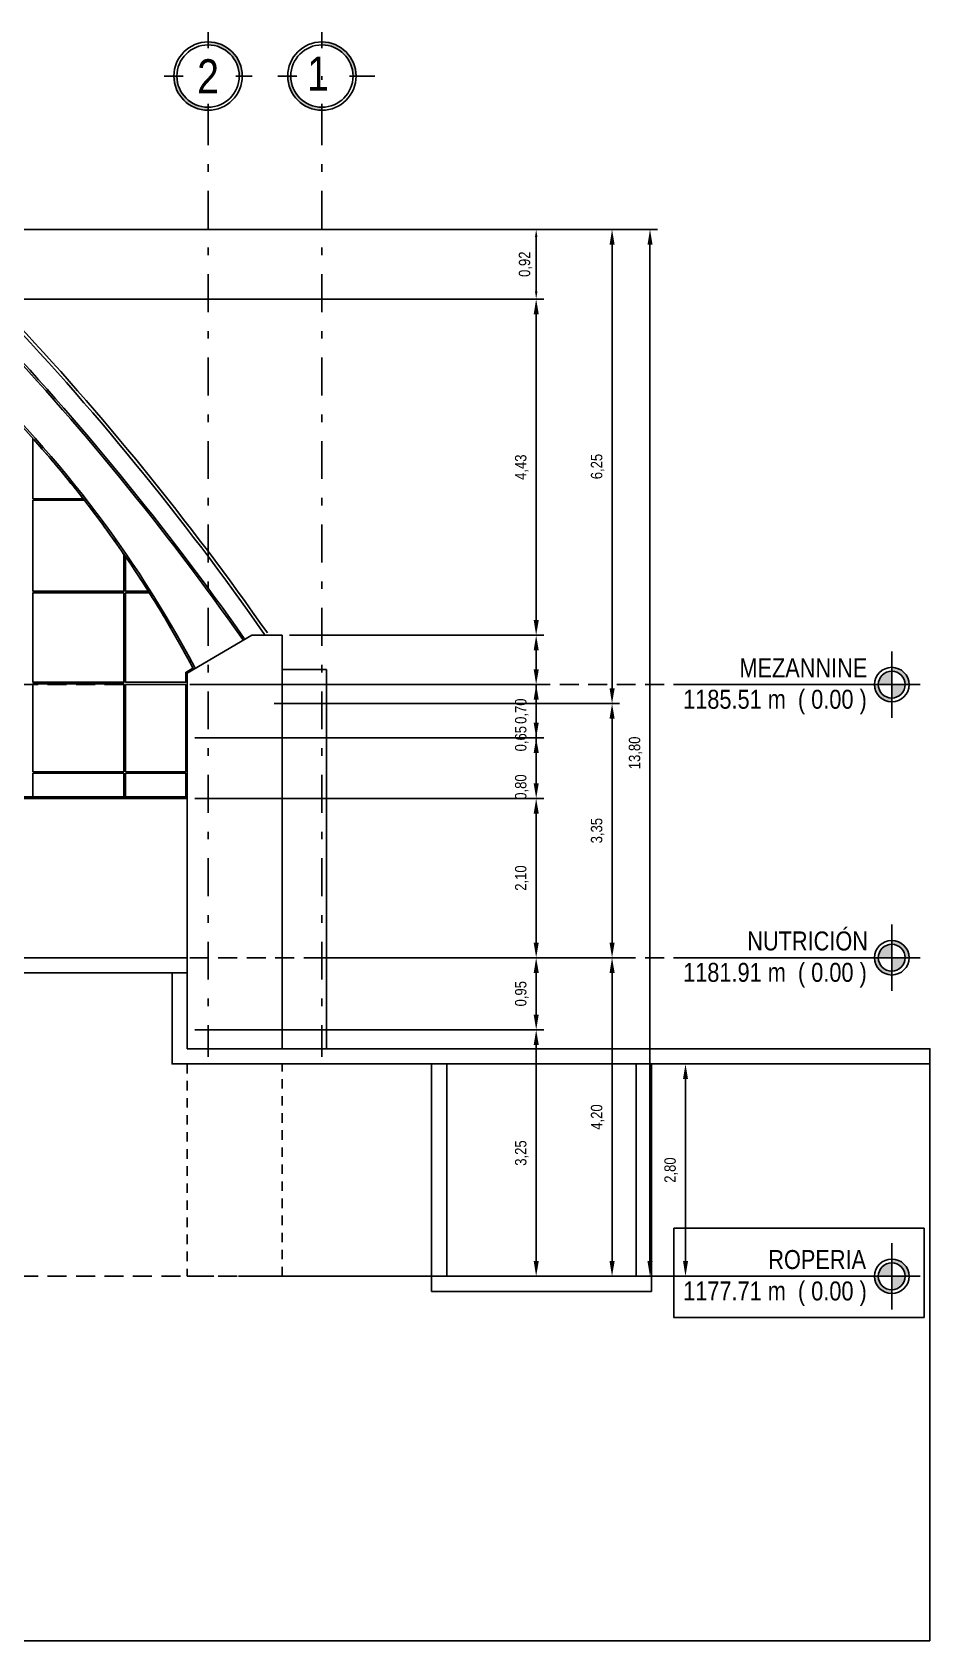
# Model space of a CAD drawing. Extents: x -133 to 84, y -2 to 88.
# Drawn here: x -91.34 to -79.51, y 45.49 to 66.7 of the extents above; entities that cross this region are included whole.
import ezdxf
from ezdxf.enums import TextEntityAlignment as Align

# ---------------------------------------------------------------- set-up
doc = ezdxf.new("R2010")
doc.units = 0
doc.header["$MEASUREMENT"] = 0
for name, pattern in [('RHCG02-4502(DOS ARA)AR-FA-003-08$0$CENTER', [2, 1.25, -0.25, 0.25, -0.25]), ('RHCG02-4502(DOS ARA)AR-FA-003-08$0$DASHDOT', [1, 0.5, -0.25, 0, -0.25]), ('RHCG02-4502(DOS ARA)AR-FA-003-08$0$HIDDEN', [0.375, 0.25, -0.125]), ('RHCG02-4502(DOS ARA)AR-FA-003-08$0$HIDDEN2', [0.1875, 0.125, -0.0625])]:
    doc.linetypes.add(name, pattern=pattern)
doc.layers.add('RHCG02-4502(DOS ARA)AR-FA-003-08$0$01', color=1, linetype='Continuous', lineweight=25)
for name, color, linetype in [('RHCG02-4502(DOS ARA)AR-FA-003-08$0$02', 2, 'Continuous'), ('RHCG02-4502(DOS ARA)AR-FA-003-08$0$05', 5, 'Continuous'), ('RHCG02-4502(DOS ARA)AR-FA-003-08$0$06', 6, 'Continuous'), ('RHCG02-4502(DOS ARA)AR-FA-003-08$0$arq-cotas', 2, 'Continuous'), ('RHCG02-4502(DOS ARA)AR-FA-003-08$0$arq-ejes-circulo', 1, 'Continuous'), ('RHCG02-4502(DOS ARA)AR-FA-003-08$0$arq-ejes-principales', 1, 'RHCG02-4502(DOS ARA)AR-FA-003-08$0$DASHDOT'), ('RHCG02-4502(DOS ARA)AR-FA-003-08$0$arq-fachada', 252, 'Continuous'), ('RHCG02-4502(DOS ARA)AR-FA-003-08$0$arq-niveles', 1, 'Continuous'), ('RHCG02-4502(DOS ARA)AR-FA-003-08$0$arq-paredes', 4, 'Continuous'), ('RHCG02-4502(DOS ARA)AR-FA-003-08$0$arq-proyeccion estructura fachada', 1, 'Continuous'), ('RHCG02-4502(DOS ARA)AR-FA-003-08$0$arq-simbologia', 1, 'Continuous'), ('RHCG02-4502(DOS ARA)AR-FA-003-08$0$arq-text-ejes', 2, 'Continuous'), ('RHCG02-4502(DOS ARA)AR-FA-003-08$0$arq-text-simbologia', 3, 'Continuous'), ('RHCG02-4502(DOS ARA)AR-FA-003-08$0$LINE', 2, 'Continuous')]:
    doc.layers.add(name, color=color, linetype=linetype)
doc.styles.add('RHCG02-4502(DOS ARA)AR-FA-003-08$0$dape 2', font='ARIALN.TTF', dxfattribs={"height": 0.15})
doc.dimstyles.new('RHCG02-4502(DOS ARA)AR-FA-003-08$0$dape', dxfattribs={"dimscale": 0.05, "dimtxt": 2, "dimasz": 2, "dimexe": 1, "dimexo": 1, "dimgap": 1, "dimtad": 1, "dimzin": 1, "dimtxsty": 'RHCG02-4502(DOS ARA)AR-FA-003-08$0$dape 2', "dimcen": 30, "dimclrd": 1, "dimclre": 1, "dimclrt": 256, "dimazin": 0, "dimtfac": 1, "dimtmove": 0, "dimatfit": 3, "dimfxl": 1, "dimarcsym": 0})

# ---------------------------------------------------------------- blocks, each defined once
blk = doc.blocks.new('*D89')
at = {"layer": 'Defpoints', "color": 0}
for p in [(-87.497, 64.099), (-83.198, 64.099), (-88.477, 50.299)]:
    blk.add_point(p, dxfattribs=at)
at = {"layer": 'RHCG02-4502(DOS ARA)AR-FA-003-08$0$arq-cotas', "color": 1, "lineweight": -2}
for p, q in [((-87.397, 64.099), (-83.098, 64.099)), ((-83.198, 50.499), (-83.198, 63.899)), ((-88.377, 50.299), (-83.098, 50.299))]:
    blk.add_line(p, q, dxfattribs=at)
at = {"layer": 'RHCG02-4502(DOS ARA)AR-FA-003-08$0$arq-cotas', "color": 1}
for points in [[(-83.231, 63.899), (-83.164, 63.899), (-83.198, 64.099)], [(-83.231, 50.499), (-83.164, 50.499), (-83.198, 50.299)]]:
    blk.add_solid(points, dxfattribs=at)
at = {"layer": 'RHCG02-4502(DOS ARA)AR-FA-003-08$0$arq-cotas', "insert": (-83.388, 57.199), "char_height": 0.15, "attachment_point": 5, "rotation": 90, "style": 'RHCG02-4502(DOS ARA)AR-FA-003-08$0$dape 2'}
blk.add_mtext('13,80', dxfattribs=at)
blk = doc.blocks.new('*D90')
at = {"layer": 'Defpoints', "color": 0}
for p in [(-87.497, 64.099), (-83.698, 64.099), (-88.25, 57.849)]:
    blk.add_point(p, dxfattribs=at)
at = {"layer": 'RHCG02-4502(DOS ARA)AR-FA-003-08$0$arq-cotas', "color": 1, "lineweight": -2}
for p, q in [((-87.397, 64.099), (-83.598, 64.099)), ((-83.698, 58.049), (-83.698, 63.899)), ((-88.15, 57.849), (-83.598, 57.849))]:
    blk.add_line(p, q, dxfattribs=at)
at = {"layer": 'RHCG02-4502(DOS ARA)AR-FA-003-08$0$arq-cotas', "color": 1}
for points in [[(-83.731, 63.899), (-83.664, 63.899), (-83.698, 64.099)], [(-83.731, 58.049), (-83.664, 58.049), (-83.698, 57.849)]]:
    blk.add_solid(points, dxfattribs=at)
at = {"layer": 'RHCG02-4502(DOS ARA)AR-FA-003-08$0$arq-cotas', "insert": (-83.888, 60.974), "char_height": 0.15, "attachment_point": 5, "rotation": 90, "style": 'RHCG02-4502(DOS ARA)AR-FA-003-08$0$dape 2'}
blk.add_mtext('6,25', dxfattribs=at)
blk = doc.blocks.new('*D91')
at = {"layer": 'Defpoints', "color": 0}
for p in [(-88.25, 57.849), (-83.698, 57.849), (-87.689, 54.499)]:
    blk.add_point(p, dxfattribs=at)
at = {"layer": 'RHCG02-4502(DOS ARA)AR-FA-003-08$0$arq-cotas', "color": 1, "lineweight": -2}
for p, q in [((-88.15, 57.849), (-83.598, 57.849)), ((-83.698, 54.699), (-83.698, 57.649)), ((-87.589, 54.499), (-83.598, 54.499))]:
    blk.add_line(p, q, dxfattribs=at)
at = {"layer": 'RHCG02-4502(DOS ARA)AR-FA-003-08$0$arq-cotas', "color": 1}
for points in [[(-83.731, 57.649), (-83.664, 57.649), (-83.698, 57.849)], [(-83.731, 54.699), (-83.664, 54.699), (-83.698, 54.499)]]:
    blk.add_solid(points, dxfattribs=at)
at = {"layer": 'RHCG02-4502(DOS ARA)AR-FA-003-08$0$arq-cotas', "insert": (-83.888, 56.174), "char_height": 0.15, "attachment_point": 5, "rotation": 90, "style": 'RHCG02-4502(DOS ARA)AR-FA-003-08$0$dape 2'}
blk.add_mtext('3,35', dxfattribs=at)
blk = doc.blocks.new('*D92')
at = {"layer": 'Defpoints', "color": 0}
for p in [(-87.689, 54.499), (-83.698, 54.499), (-88.477, 50.299)]:
    blk.add_point(p, dxfattribs=at)
at = {"layer": 'RHCG02-4502(DOS ARA)AR-FA-003-08$0$arq-cotas', "color": 1, "lineweight": -2}
for p, q in [((-87.589, 54.499), (-83.598, 54.499)), ((-83.698, 50.499), (-83.698, 54.299)), ((-88.377, 50.299), (-83.598, 50.299))]:
    blk.add_line(p, q, dxfattribs=at)
at = {"layer": 'RHCG02-4502(DOS ARA)AR-FA-003-08$0$arq-cotas', "color": 1}
for points in [[(-83.731, 54.299), (-83.664, 54.299), (-83.698, 54.499)], [(-83.731, 50.499), (-83.664, 50.499), (-83.698, 50.299)]]:
    blk.add_solid(points, dxfattribs=at)
at = {"layer": 'RHCG02-4502(DOS ARA)AR-FA-003-08$0$arq-cotas', "insert": (-83.888, 52.399), "char_height": 0.15, "attachment_point": 5, "rotation": 90, "style": 'RHCG02-4502(DOS ARA)AR-FA-003-08$0$dape 2'}
blk.add_mtext('4,20', dxfattribs=at)
blk = doc.blocks.new('*D93')
at = {"layer": 'Defpoints', "color": 0}
for p in [(-91.636, 63.182), (-84.698, 63.182), (-88.047, 58.749)]:
    blk.add_point(p, dxfattribs=at)
at = {"layer": 'RHCG02-4502(DOS ARA)AR-FA-003-08$0$arq-cotas', "color": 1, "lineweight": -2}
for p, q in [((-91.536, 63.182), (-84.598, 63.182)), ((-84.698, 58.949), (-84.698, 62.982)), ((-87.947, 58.749), (-84.598, 58.749))]:
    blk.add_line(p, q, dxfattribs=at)
at = {"layer": 'RHCG02-4502(DOS ARA)AR-FA-003-08$0$arq-cotas', "color": 1}
for points in [[(-84.731, 62.982), (-84.664, 62.982), (-84.698, 63.182)], [(-84.731, 58.949), (-84.664, 58.949), (-84.698, 58.749)]]:
    blk.add_solid(points, dxfattribs=at)
at = {"layer": 'RHCG02-4502(DOS ARA)AR-FA-003-08$0$arq-cotas', "insert": (-84.888, 60.965), "char_height": 0.15, "attachment_point": 5, "rotation": 90, "style": 'RHCG02-4502(DOS ARA)AR-FA-003-08$0$dape 2'}
blk.add_mtext('4,43', dxfattribs=at)
blk = doc.blocks.new('*D94')
at = {"layer": 'Defpoints', "color": 0}
for p in [(-88.047, 58.749), (-84.698, 58.749), (-89.297, 58.099)]:
    blk.add_point(p, dxfattribs=at)
at = {"layer": 'RHCG02-4502(DOS ARA)AR-FA-003-08$0$arq-cotas', "color": 1, "lineweight": -2}
for p, q in [((-87.947, 58.749), (-84.598, 58.749)), ((-84.698, 58.549), (-84.698, 58.299)), ((-89.197, 58.099), (-84.598, 58.099)), ((-84.698, 58.099), (-84.698, 57.126))]:
    blk.add_line(p, q, dxfattribs=at)
at = {"layer": 'RHCG02-4502(DOS ARA)AR-FA-003-08$0$arq-cotas', "color": 1}
for points in [[(-84.731, 58.549), (-84.664, 58.549), (-84.698, 58.749)], [(-84.731, 58.299), (-84.664, 58.299), (-84.698, 58.099)]]:
    blk.add_solid(points, dxfattribs=at)
at = {"layer": 'RHCG02-4502(DOS ARA)AR-FA-003-08$0$arq-cotas', "insert": (-84.888, 57.386), "char_height": 0.15, "attachment_point": 5, "rotation": 90, "style": 'RHCG02-4502(DOS ARA)AR-FA-003-08$0$dape 2'}
blk.add_mtext('0,65', dxfattribs=at)
blk = doc.blocks.new('*D95')
at = {"layer": 'Defpoints', "color": 0}
for p in [(-89.297, 58.099), (-84.698, 58.099), (-89.152, 57.399)]:
    blk.add_point(p, dxfattribs=at)
at = {"layer": 'RHCG02-4502(DOS ARA)AR-FA-003-08$0$arq-cotas', "color": 1, "lineweight": -2}
for p, q in [((-89.197, 58.099), (-84.598, 58.099)), ((-84.698, 57.599), (-84.698, 57.899)), ((-89.052, 57.399), (-84.598, 57.399))]:
    blk.add_line(p, q, dxfattribs=at)
at = {"layer": 'RHCG02-4502(DOS ARA)AR-FA-003-08$0$arq-cotas', "color": 1}
for points in [[(-84.731, 57.899), (-84.664, 57.899), (-84.698, 58.099)], [(-84.731, 57.599), (-84.664, 57.599), (-84.698, 57.399)]]:
    blk.add_solid(points, dxfattribs=at)
at = {"layer": 'RHCG02-4502(DOS ARA)AR-FA-003-08$0$arq-cotas', "insert": (-84.888, 57.749), "char_height": 0.15, "attachment_point": 5, "rotation": 90, "style": 'RHCG02-4502(DOS ARA)AR-FA-003-08$0$dape 2'}
blk.add_mtext('0,70', dxfattribs=at)
blk = doc.blocks.new('*D96')
at = {"layer": 'Defpoints', "color": 0}
for p in [(-89.297, 57.399), (-84.698, 57.399), (-88.245, 56.599)]:
    blk.add_point(p, dxfattribs=at)
at = {"layer": 'RHCG02-4502(DOS ARA)AR-FA-003-08$0$arq-cotas', "color": 1, "lineweight": -2}
for p, q in [((-89.197, 57.399), (-84.598, 57.399)), ((-84.698, 56.799), (-84.698, 57.199)), ((-88.145, 56.599), (-84.598, 56.599))]:
    blk.add_line(p, q, dxfattribs=at)
at = {"layer": 'RHCG02-4502(DOS ARA)AR-FA-003-08$0$arq-cotas', "color": 1}
for points in [[(-84.731, 57.199), (-84.664, 57.199), (-84.698, 57.399)], [(-84.731, 56.799), (-84.664, 56.799), (-84.698, 56.599)]]:
    blk.add_solid(points, dxfattribs=at)
at = {"layer": 'RHCG02-4502(DOS ARA)AR-FA-003-08$0$arq-cotas', "insert": (-84.888, 56.749), "char_height": 0.15, "attachment_point": 5, "rotation": 90, "style": 'RHCG02-4502(DOS ARA)AR-FA-003-08$0$dape 2'}
blk.add_mtext('0,80', dxfattribs=at)
blk = doc.blocks.new('*D97')
at = {"layer": 'Defpoints', "color": 0}
for p in [(-89.297, 56.599), (-84.698, 56.599), (-87.647, 54.499)]:
    blk.add_point(p, dxfattribs=at)
at = {"layer": 'RHCG02-4502(DOS ARA)AR-FA-003-08$0$arq-cotas', "color": 1, "lineweight": -2}
for p, q in [((-89.197, 56.599), (-84.598, 56.599)), ((-84.698, 54.699), (-84.698, 56.399)), ((-87.547, 54.499), (-84.598, 54.499))]:
    blk.add_line(p, q, dxfattribs=at)
at = {"layer": 'RHCG02-4502(DOS ARA)AR-FA-003-08$0$arq-cotas', "color": 1}
for points in [[(-84.731, 56.399), (-84.664, 56.399), (-84.698, 56.599)], [(-84.731, 54.699), (-84.664, 54.699), (-84.698, 54.499)]]:
    blk.add_solid(points, dxfattribs=at)
at = {"layer": 'RHCG02-4502(DOS ARA)AR-FA-003-08$0$arq-cotas', "insert": (-84.888, 55.549), "char_height": 0.15, "attachment_point": 5, "rotation": 90, "style": 'RHCG02-4502(DOS ARA)AR-FA-003-08$0$dape 2'}
blk.add_mtext('2,10', dxfattribs=at)
blk = doc.blocks.new('*D98')
at = {"layer": 'Defpoints', "color": 0}
for p in [(-87.647, 54.499), (-84.698, 54.499), (-89.297, 53.549)]:
    blk.add_point(p, dxfattribs=at)
at = {"layer": 'RHCG02-4502(DOS ARA)AR-FA-003-08$0$arq-cotas', "color": 1, "lineweight": -2}
for p, q in [((-87.547, 54.499), (-84.598, 54.499)), ((-84.698, 53.749), (-84.698, 54.299)), ((-89.197, 53.549), (-84.598, 53.549))]:
    blk.add_line(p, q, dxfattribs=at)
at = {"layer": 'RHCG02-4502(DOS ARA)AR-FA-003-08$0$arq-cotas', "color": 1}
for points in [[(-84.731, 54.299), (-84.664, 54.299), (-84.698, 54.499)], [(-84.731, 53.749), (-84.664, 53.749), (-84.698, 53.549)]]:
    blk.add_solid(points, dxfattribs=at)
at = {"layer": 'RHCG02-4502(DOS ARA)AR-FA-003-08$0$arq-cotas', "insert": (-84.888, 54.024), "char_height": 0.15, "attachment_point": 5, "rotation": 90, "style": 'RHCG02-4502(DOS ARA)AR-FA-003-08$0$dape 2'}
blk.add_mtext('0,95', dxfattribs=at)
blk = doc.blocks.new('*D99')
at = {"layer": 'Defpoints', "color": 0}
for p in [(-89.297, 53.549), (-84.698, 53.549), (-88.477, 50.299)]:
    blk.add_point(p, dxfattribs=at)
at = {"layer": 'RHCG02-4502(DOS ARA)AR-FA-003-08$0$arq-cotas', "color": 1, "lineweight": -2}
for p, q in [((-89.197, 53.549), (-84.598, 53.549)), ((-84.698, 50.499), (-84.698, 53.349)), ((-88.377, 50.299), (-84.598, 50.299))]:
    blk.add_line(p, q, dxfattribs=at)
at = {"layer": 'RHCG02-4502(DOS ARA)AR-FA-003-08$0$arq-cotas', "color": 1}
for points in [[(-84.731, 53.349), (-84.664, 53.349), (-84.698, 53.549)], [(-84.731, 50.499), (-84.664, 50.499), (-84.698, 50.299)]]:
    blk.add_solid(points, dxfattribs=at)
at = {"layer": 'RHCG02-4502(DOS ARA)AR-FA-003-08$0$arq-cotas', "insert": (-84.888, 51.924), "char_height": 0.15, "attachment_point": 5, "rotation": 90, "style": 'RHCG02-4502(DOS ARA)AR-FA-003-08$0$dape 2'}
blk.add_mtext('3,25', dxfattribs=at)
blk = doc.blocks.new('*D100')
at = {"layer": 'Defpoints', "color": 0}
for p in [(-96.425, 64.099), (-84.698, 64.099), (-91.536, 63.182)]:
    blk.add_point(p, dxfattribs=at)
at = {"layer": 'RHCG02-4502(DOS ARA)AR-FA-003-08$0$arq-cotas', "color": 1, "lineweight": -2}
for p, q in [((-96.375, 64.099), (-84.648, 64.099)), ((-84.698, 63.282), (-84.698, 63.999)), ((-91.486, 63.182), (-84.648, 63.182))]:
    blk.add_line(p, q, dxfattribs=at)
at = {"layer": 'RHCG02-4502(DOS ARA)AR-FA-003-08$0$arq-cotas', "color": 1}
for points in [[(-84.714, 63.999), (-84.681, 63.999), (-84.698, 64.099)], [(-84.714, 63.282), (-84.681, 63.282), (-84.698, 63.182)]]:
    blk.add_solid(points, dxfattribs=at)
at = {"layer": 'RHCG02-4502(DOS ARA)AR-FA-003-08$0$arq-cotas', "insert": (-84.838, 63.641), "char_height": 0.15, "attachment_point": 5, "rotation": 90, "style": 'RHCG02-4502(DOS ARA)AR-FA-003-08$0$dape 2'}
blk.add_mtext('0,92', dxfattribs=at)
blk = doc.blocks.new('*D102')
at = {"layer": 'Defpoints', "color": 0}
for p in [(-83.38, 53.099), (-83.38, 50.299), (-82.73, 50.299)]:
    blk.add_point(p, dxfattribs=at)
at = {"layer": 'RHCG02-4502(DOS ARA)AR-FA-003-08$0$arq-cotas', "color": 1, "lineweight": -2}
for p, q in [((-83.28, 53.099), (-82.63, 53.099)), ((-82.73, 52.899), (-82.73, 50.499)), ((-83.28, 50.299), (-82.63, 50.299))]:
    blk.add_line(p, q, dxfattribs=at)
at = {"layer": 'RHCG02-4502(DOS ARA)AR-FA-003-08$0$arq-cotas', "color": 1}
for points in [[(-82.763, 52.899), (-82.697, 52.899), (-82.73, 53.099)], [(-82.763, 50.499), (-82.697, 50.499), (-82.73, 50.299)]]:
    blk.add_solid(points, dxfattribs=at)
at = {"layer": 'RHCG02-4502(DOS ARA)AR-FA-003-08$0$arq-cotas', "insert": (-82.92, 51.699), "char_height": 0.15, "attachment_point": 5, "rotation": 90, "style": 'RHCG02-4502(DOS ARA)AR-FA-003-08$0$dape 2'}
blk.add_mtext('2,80', dxfattribs=at)
blk = doc.blocks.new('*U35')
at = {"linetype": 'Continuous'}
h = blk.add_hatch(color=251, dxfattribs=at)
h.paths.add_polyline_path([(0.1643, 0.326), (0.1803, 0.326, -0.414214), (0, 0.1457), (0, 0.1617, 0.414214)])
h.paths.add_polyline_path([(-0.1643, 0.326), (-0.1803, 0.326, -0.414214), (0, 0.5063), (0, 0.4903, 0.414214)])
for p, q in [((0, 0.5577), (0, 0.4724)), ((0, 0.5432), (0, 0.4579)), ((-0.1464, 0.326), (-0.2317, 0.326)), ((0.1464, 0.326), (0.2317, 0.326)), ((0, 0.1796), (0, 0.0943))]:
    blk.add_line(p, q, dxfattribs=at)
at = {"linetype": 'RHCG02-4502(DOS ARA)AR-FA-003-08$0$CENTER', "ltscale": 0.7}
blk.add_line((0, 0.1457), (0, 0.1457), dxfattribs=at)
at = {"linetype": 'Continuous'}
for radius in [0.1803, 0.1643]:
    blk.add_circle((0, 0.326), radius, dxfattribs=at)
blk = doc.blocks.new('*U66')
at = {"linetype": 'Continuous'}
h = blk.add_hatch(color=251, dxfattribs=at)
h.paths.add_polyline_path([(0.1643, 0.4256), (0.1803, 0.4256, -0.414214), (0, 0.2452), (0, 0.2612, 0.414214)])
h.paths.add_polyline_path([(-0.1643, 0.4256), (-0.1803, 0.4256, -0.414214), (0, 0.6059), (0, 0.5899, 0.414214)])
for p, q in [((0, 0.6573), (0, 0.572)), ((0, 0.6428), (0, 0.5575)), ((-0.1464, 0.4256), (-0.2317, 0.4256)), ((0.1464, 0.4256), (0.2317, 0.4256)), ((0, 0.2792), (0, 0.1939))]:
    blk.add_line(p, q, dxfattribs=at)
at = {"linetype": 'RHCG02-4502(DOS ARA)AR-FA-003-08$0$CENTER', "ltscale": 0.7}
blk.add_line((0, 0.2452), (0, 0.1457), dxfattribs=at)
at = {"linetype": 'Continuous'}
for radius in [0.1803, 0.1643]:
    blk.add_circle((0, 0.4256), radius, dxfattribs=at)
blk = doc.blocks.new('RHCG02-4502(DOS ARA)AR-FA-003-08$0$Nivel')
at = {"layer": 'RHCG02-4502(DOS ARA)AR-FA-003-08$0$arq-simbologia'}
h = blk.add_hatch(color=8, dxfattribs=at)
h.paths.add_polyline_path([(-0.177, 0, 0.414214), (0, -0.177), (0, 0)])
h.paths.add_polyline_path([(0, 0.177), (0, 0), (0.177, 0, 0.414214)])
h.paths.add_polyline_path([(-0.228, 0), (-0.177, 0, -0.414214), (0, 0.177), (0, 0.228, 0.414214)])
h.paths.add_polyline_path([(0, -0.177), (0, -0.228, 0.414214), (0.228, 0), (0.177, 0, -0.414214)])
for p, q in [((0, 0.437), (0, -0.437)), ((2.771, 0), (-0.376, 0))]:
    blk.add_line(p, q, dxfattribs=at)
for radius in [0.228, 0.177]:
    blk.add_circle((0, 0), radius, dxfattribs=at)

msp = doc.modelspace()

# ---------------------------------------------------------------- linework, layer by layer
at = {"color": 252}
msp.add_lwpolyline([(-82.884, 50.932), (-79.587, 50.932), (-79.587, 49.757), (-82.884, 49.757)], close=True, dxfattribs=at)
at = {"layer": 'RHCG02-4502(DOS ARA)AR-FA-003-08$0$01', "color": 1}
msp.add_arc((-118.843, 37.391), 37.336, 34.9511, 43.2514, dxfattribs=at)
at = {"layer": 'RHCG02-4502(DOS ARA)AR-FA-003-08$0$02', "color": 2, "linetype": 'Continuous'}
msp.add_line((-88.047, 58.749), (-88.047, 53.299), dxfattribs=at)
at = {"layer": 'RHCG02-4502(DOS ARA)AR-FA-003-08$0$02'}
for centre, radius, start, end in [((-118.843, 37.391), 37.296, 34.9584, 43.6162), ((-118.807, 37.421), 36.975, 35.1239, 43.4264), ((-118.807, 37.421), 37, 35.1239, 43.4317), ((-102.695, 51.173), 15.251, 27.9028, 47.1774), ((-102.695, 51.173), 15.276, 27.9071, 47.1853)]:
    msp.add_arc(centre, radius, start, end, dxfattribs=at)
at = {"layer": 'RHCG02-4502(DOS ARA)AR-FA-003-08$0$05'}
for p, q in [((-89.297, 56.619), (-91.869, 56.619)), ((-89.297, 56.599), (-91.849, 56.599))]:
    msp.add_line(p, q, dxfattribs=at)
at = {"layer": 'RHCG02-4502(DOS ARA)AR-FA-003-08$0$06'}
msp.add_lwpolyline([(-88.047, 53.299), (-88.047, 58.749), (-88.447, 58.749), (-89.297, 58.249), (-89.297, 53.299)], dxfattribs=at)
at = {"layer": 'RHCG02-4502(DOS ARA)AR-FA-003-08$0$06', "color": 1, "linetype": 'RHCG02-4502(DOS ARA)AR-FA-003-08$0$HIDDEN2'}
msp.add_lwpolyline([(-89.297, 53.099), (-89.297, 50.299), (-89.297, 50.299), (-88.047, 50.299), (-88.047, 53.099)], dxfattribs=at)
at = {"layer": 'RHCG02-4502(DOS ARA)AR-FA-003-08$0$arq-ejes-principales'}
for p, q in [((-89.022, 66.572), (-89.022, 66.532)), ((-87.522, 66.572), (-87.522, 66.532)), ((-87.522, 66.121), (-87.522, 66.071)), ((-89.022, 65.71), (-89.022, 53.192)), ((-87.522, 65.71), (-87.522, 53.192))]:
    msp.add_line(p, q, dxfattribs=at)
at = {"layer": 'RHCG02-4502(DOS ARA)AR-FA-003-08$0$arq-fachada', "color": 251}
for points in [[(-91.33, 61.343), (-91.33, 60.55), (-90.668, 60.55, 0.016937)], [(-90.13, 59.816, 0.014501), (-90.652, 60.53), (-91.33, 60.53), (-91.33, 59.33), (-90.13, 59.33)], [(-90.11, 59.787), (-90.11, 59.33), (-89.809, 59.33, 0.008971)], [(-89.796, 59.31), (-90.11, 59.31), (-90.11, 58.13), (-89.317, 58.13), (-89.317, 58.26), (-89.221, 58.317, 0.018824)]]:
    msp.add_lwpolyline(points, format="xyb", close=True, dxfattribs=at)
for points in [[(-90.13, 59.31), (-91.33, 59.31), (-91.33, 58.13), (-90.13, 58.13)], [(-90.13, 58.11), (-91.33, 58.11), (-91.33, 56.95), (-90.13, 56.95)], [(-89.317, 58.099), (-90.11, 58.099), (-90.11, 56.95), (-89.317, 56.95)], [(-90.13, 56.93), (-91.33, 56.93), (-91.33, 56.619), (-90.13, 56.619)], [(-89.317, 56.93), (-90.11, 56.93), (-90.11, 56.619), (-89.317, 56.619)]]:
    msp.add_lwpolyline(points, close=True, dxfattribs=at)
at = {"layer": 'RHCG02-4502(DOS ARA)AR-FA-003-08$0$arq-niveles', "color": 1, "linetype": 'RHCG02-4502(DOS ARA)AR-FA-003-08$0$HIDDEN'}
for p, q in [((-80.012, 58.099), (-124.196, 58.099)), ((-80.012, 54.499), (-124.296, 54.499)), ((-80.012, 50.299), (-123.408, 50.299))]:
    msp.add_line(p, q, dxfattribs=at)
at = {"layer": 'RHCG02-4502(DOS ARA)AR-FA-003-08$0$arq-paredes', "color": 2}
msp.add_lwpolyline([(-87.462, 58.299), (-88.047, 58.299), (-88.047, 53.299), (-87.462, 53.299)], close=True, dxfattribs=at)
at = {"layer": 'RHCG02-4502(DOS ARA)AR-FA-003-08$0$arq-paredes', "color": 6}
msp.add_lwpolyline([(-92.55, 54.499), (-89.297, 54.499), (-89.297, 54.299), (-92.55, 54.299)], close=True, dxfattribs=at)
at = {"layer": 'RHCG02-4502(DOS ARA)AR-FA-003-08$0$arq-proyeccion estructura fachada', "color": 1}
for points in [[(-79.51, 45.494), (-79.51, 53.099)], [(-129.532, 51.299), (-129.532, 45.494), (-79.51, 45.494)]]:
    msp.add_lwpolyline(points, dxfattribs=at)
at = {"layer": 'RHCG02-4502(DOS ARA)AR-FA-003-08$0$LINE', "color": 6}
msp.add_lwpolyline([(-89.497, 54.299), (-89.297, 54.299), (-89.297, 53.299), (-79.51, 53.299), (-79.51, 53.099), (-89.497, 53.099), (-89.497, 54.299)], close=True, dxfattribs=at)
for points in [[(-86.076, 53.099), (-86.076, 50.099), (-83.18, 50.099), (-83.18, 53.099)], [(-85.876, 53.099), (-85.876, 50.299), (-83.38, 50.299), (-83.38, 53.099)]]:
    msp.add_lwpolyline(points, dxfattribs=at)

# ---------------------------------------------------------------- block references
at = {"xscale": -1}
for p in [(-80.012, 58.099), (-80.012, 54.499), (-80.012, 50.299)]:
    msp.add_blockref('RHCG02-4502(DOS ARA)AR-FA-003-08$0$Nivel', p, dxfattribs=at)
at = {"layer": 'RHCG02-4502(DOS ARA)AR-FA-003-08$0$arq-ejes-circulo', "xscale": 2.5, "yscale": 2.5, "zscale": 2.5, "rotation": 90}
for name, p in [('*U35', (-88.207, 66.121)), ('*U66', (-86.458, 66.121))]:
    msp.add_blockref(name, p, dxfattribs=at)

# ---------------------------------------------------------------- texts
at = {"layer": 'RHCG02-4502(DOS ARA)AR-FA-003-08$0$arq-text-ejes', "style": 'RHCG02-4502(DOS ARA)AR-FA-003-08$0$dape 2'}
for s, p in [('1', (-87.574, 66.154)), ('2', (-89.022, 66.121))]:
    msp.add_text(s, height=0.45, dxfattribs=at).set_placement(p, align=Align.MIDDLE)
at = {"layer": 'RHCG02-4502(DOS ARA)AR-FA-003-08$0$arq-text-simbologia', "style": 'RHCG02-4502(DOS ARA)AR-FA-003-08$0$dape 2'}
for s, p in [('MEZANNINE', (-82.02, 58.195)), ('1185.51 m  ( 0.00 )', (-82.761, 57.781)), ('NUTRICIÓN', (-81.916, 54.595)), ('1181.91 m  ( 0.00 )', (-82.761, 54.181)), ('ROPERIA', (-81.639, 50.395)), ('1177.71 m  ( 0.00 )', (-82.761, 49.981))]:
    msp.add_text(s, height=0.25, dxfattribs=at).set_placement(p)

# ---------------------------------------------------------------- dimensions: what is measured, and where the dimension line sits
at = {"layer": 'RHCG02-4502(DOS ARA)AR-FA-003-08$0$arq-cotas'}
dim = msp.add_linear_dim(base=(-84.698, 64.099), p1=(-91.536, 63.182), p2=(-96.425, 64.099), angle=90, dimstyle='RHCG02-4502(DOS ARA)AR-FA-003-08$0$dape', dxfattribs=at)
dim.commit()
dim.dimension.update_dxf_attribs({"geometry": '*D100', "text_midpoint": (-84.838, 63.641)})
for base, p1, p2, picture, middle in [((-83.198, 64.099), (-88.477, 50.299), (-87.497, 64.099), '*D89', (-83.388, 57.199)), ((-83.698, 64.099), (-88.25, 57.849), (-87.497, 64.099), '*D90', (-83.888, 60.974)), ((-84.698, 63.182), (-88.047, 58.749), (-91.636, 63.182), '*D93', (-84.888, 60.965)), ((-84.698, 58.099), (-89.152, 57.399), (-89.297, 58.099), '*D95', (-84.888, 57.749)), ((-83.698, 57.849), (-87.689, 54.499), (-88.25, 57.849), '*D91', (-83.888, 56.174)), ((-84.698, 56.599), (-87.647, 54.499), (-89.297, 56.599), '*D97', (-84.888, 55.549)), ((-84.698, 54.499), (-89.297, 53.549), (-87.647, 54.499), '*D98', (-84.888, 54.024)), ((-83.698, 54.499), (-88.477, 50.299), (-87.689, 54.499), '*D92', (-83.888, 52.399)), ((-84.698, 53.549), (-88.477, 50.299), (-89.297, 53.549), '*D99', (-84.888, 51.924)), ((-82.73, 50.299), (-83.38, 53.099), (-83.38, 50.299), '*D102', (-82.92, 51.699))]:
    dim = msp.add_linear_dim(base=base, p1=p1, p2=p2, angle=90, dimstyle='RHCG02-4502(DOS ARA)AR-FA-003-08$0$dape', override={"dimscale": 0.1}, dxfattribs=at)
    dim.commit()
    dim.dimension.update_dxf_attribs({"geometry": picture, "text_midpoint": middle})
for base, p1, p2, picture, middle in [((-84.698, 58.749), (-89.297, 58.099), (-88.047, 58.749), '*D94', (-84.698, 57.386)), ((-84.698, 57.399), (-88.245, 56.599), (-89.297, 57.399), '*D96', (-84.698, 56.749))]:
    dim = msp.add_linear_dim(base=base, p1=p1, p2=p2, angle=90, dimstyle='RHCG02-4502(DOS ARA)AR-FA-003-08$0$dape', override={"dimscale": 0.1}, dxfattribs=at)
    dim.commit()
    dim.dimension.update_dxf_attribs({"geometry": picture, "text_midpoint": middle, "dimtype": 160})

doc.saveas('drawing.dxf')
